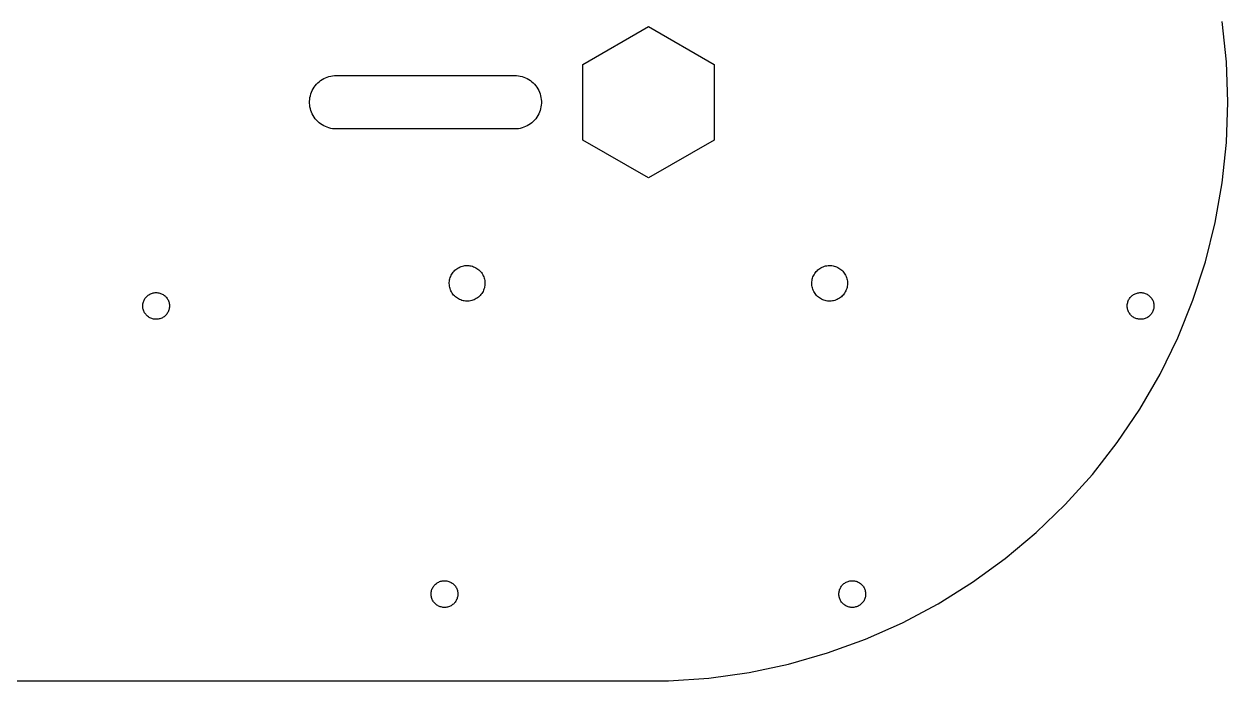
# Model space of a CAD drawing. Header units: metres. Extents: x -408 to 65, y -65 to 78.
# Drawn here: x -70 to 65, y -65 to 8.8 of the extents above; entities that cross this region are included whole.
import ezdxf

# ---------------------------------------------------------------- set-up
doc = ezdxf.new("R2010")
doc.units = ezdxf.units.M

msp = doc.modelspace()

# ---------------------------------------------------------------- linework, layer by layer
for p, q in [((-7.36121, 4.25), (0, 8.5)), ((0, 8.5), (7.36121, 4.25)), ((64.8417, 4.53416), (64.3674, 9.04625)), ((-7.36121, -4.25), (-7.36121, 4.25)), ((7.36121, 4.25), (7.36121, -4.25)), ((65, 0), (64.8417, 4.53416)), ((-36.4084, 2.64883), (-36.2202, 2.74063)), ((-36.2202, 2.74063), (-36.026, 2.81908)), ((-36.026, 2.81908), (-35.8269, 2.88377)), ((-35.8269, 2.88377), (-35.6237, 2.93443)), ((-35.6237, 2.93443), (-35.4175, 2.97079)), ((-35.4175, 2.97079), (-35.2093, 2.99269)), ((-35.2093, 2.99269), (-35, 3)), ((-35, 3), (-15, 3)), ((-15, 3), (-14.7907, 2.99269)), ((-14.7907, 2.99269), (-14.5825, 2.97079)), ((-14.5825, 2.97079), (-14.3763, 2.93443)), ((-14.3763, 2.93443), (-14.1731, 2.88377)), ((-14.1731, 2.88377), (-13.9739, 2.81908)), ((-13.9739, 2.81908), (-13.7798, 2.74063)), ((-13.7798, 2.74063), (-13.5916, 2.64883)), ((-37.6964, 1.31511), (-37.5981, 1.5)), ((-37.5981, 1.5), (-37.4871, 1.67757)), ((-37.4871, 1.67757), (-37.364, 1.84697)), ((-37.364, 1.84697), (-37.2294, 2.00739)), ((-37.2294, 2.00739), (-37.084, 2.158)), ((-37.084, 2.158), (-36.9284, 2.29813)), ((-36.9284, 2.29813), (-36.7634, 2.42705)), ((-36.7634, 2.42705), (-36.5898, 2.54414)), ((-36.5898, 2.54414), (-36.4084, 2.64883)), ((-13.5916, 2.64883), (-13.4102, 2.54414)), ((-13.4102, 2.54414), (-13.2366, 2.42705)), ((-13.2366, 2.42705), (-13.0716, 2.29813)), ((-13.0716, 2.29813), (-12.916, 2.158)), ((-12.916, 2.158), (-12.7706, 2.00739)), ((-12.7706, 2.00739), (-12.636, 1.84697)), ((-12.636, 1.84697), (-12.5129, 1.67757)), ((-12.5129, 1.67757), (-12.4019, 1.5)), ((-12.4019, 1.5), (-12.3036, 1.31511)), ((-37.9982, 0.10469), (-37.9836, 0.31358)), ((-37.9982, -0.10469), (-37.9982, 0.10469)), ((-37.9836, 0.31358), (-37.9544, 0.52094)), ((-37.9544, 0.52094), (-37.9109, 0.72575)), ((-37.9109, 0.72575), (-37.8532, 0.92705)), ((-37.8532, 0.92705), (-37.7815, 1.12381)), ((-37.7815, 1.12381), (-37.6964, 1.31511)), ((-12.3036, 1.31511), (-12.2184, 1.12381)), ((-12.2184, 1.12381), (-12.1468, 0.92705)), ((-12.1468, 0.92705), (-12.0891, 0.72575)), ((-12.0891, 0.72575), (-12.0456, 0.52094)), ((-12.0456, 0.52094), (-12.0164, 0.31358)), ((-12.0164, 0.31358), (-12.0018, 0.10469)), ((-12.0018, 0.10469), (-12.0018, -0.10469)), ((64.8417, -4.53416), (65, 0)), ((-37.9836, -0.31358), (-37.9982, -0.10469)), ((-37.9544, -0.52094), (-37.9836, -0.31358)), ((-37.9109, -0.72575), (-37.9544, -0.52094)), ((-37.8532, -0.92705), (-37.9109, -0.72575)), ((-37.7815, -1.12381), (-37.8532, -0.92705)), ((-37.6964, -1.31511), (-37.7815, -1.12381)), ((-37.5981, -1.5), (-37.6964, -1.31511)), ((-12.3036, -1.31511), (-12.4019, -1.5)), ((-12.2184, -1.12381), (-12.3036, -1.31511)), ((-12.1468, -0.92705), (-12.2184, -1.12381)), ((-12.0891, -0.72575), (-12.1468, -0.92705)), ((-12.0456, -0.52094), (-12.0891, -0.72575)), ((-12.0164, -0.31358), (-12.0456, -0.52094)), ((-12.0018, -0.10469), (-12.0164, -0.31358)), ((-37.4871, -1.67757), (-37.5981, -1.5)), ((-37.364, -1.84697), (-37.4871, -1.67757)), ((-37.2294, -2.00739), (-37.364, -1.84697)), ((-37.084, -2.158), (-37.2294, -2.00739)), ((-36.9284, -2.29813), (-37.084, -2.158)), ((-36.7634, -2.42705), (-36.9284, -2.29813)), ((-36.5898, -2.54414), (-36.7634, -2.42705)), ((-36.4084, -2.64883), (-36.5898, -2.54414)), ((-36.2202, -2.74063), (-36.4084, -2.64883)), ((-13.5916, -2.64883), (-13.7798, -2.74063)), ((-13.4102, -2.54414), (-13.5916, -2.64883)), ((-13.2366, -2.42705), (-13.4102, -2.54414)), ((-13.0716, -2.29813), (-13.2366, -2.42705)), ((-12.916, -2.158), (-13.0716, -2.29813)), ((-12.7706, -2.00739), (-12.916, -2.158)), ((-12.636, -1.84697), (-12.7706, -2.00739)), ((-12.5129, -1.67757), (-12.636, -1.84697)), ((-12.4019, -1.5), (-12.5129, -1.67757)), ((-36.026, -2.81908), (-36.2202, -2.74063)), ((-35.8269, -2.88377), (-36.026, -2.81908)), ((-35.6237, -2.93443), (-35.8269, -2.88377)), ((-35.4175, -2.97079), (-35.6237, -2.93443)), ((-35.2093, -2.99269), (-35.4175, -2.97079)), ((-35, -3), (-35.2093, -2.99269)), ((-15, -3), (-35, -3)), ((-14.7907, -2.99269), (-15, -3)), ((-14.5825, -2.97079), (-14.7907, -2.99269)), ((-14.3763, -2.93443), (-14.5825, -2.97079)), ((-14.1731, -2.88377), (-14.3763, -2.93443)), ((-13.9739, -2.81908), (-14.1731, -2.88377)), ((-13.7798, -2.74063), (-13.9739, -2.81908)), ((0, -8.5), (-7.36121, -4.25)), ((7.36121, -4.25), (0, -8.5)), ((64.3674, -9.04625), (64.8417, -4.53416)), ((63.5796, -13.5143), (64.3674, -9.04625)), ((62.482, -17.9164), (63.5796, -13.5143)), ((-21.792, -18.9653), (-21.6933, -18.8666)), ((-21.6933, -18.8666), (-21.588, -18.775)), ((-21.588, -18.775), (-21.4765, -18.691)), ((-21.4765, -18.691), (-21.3594, -18.615)), ((-21.3594, -18.615), (-21.2373, -18.5473)), ((-21.2373, -18.5473), (-21.1108, -18.4883)), ((-21.1108, -18.4883), (-20.9805, -18.4383)), ((-20.9805, -18.4383), (-20.847, -18.3975)), ((-20.847, -18.3975), (-20.7109, -18.3661)), ((-20.7109, -18.3661), (-20.573, -18.3442)), ((-20.573, -18.3442), (-20.434, -18.332)), ((-20.434, -18.332), (-20.2944, -18.3296)), ((-20.2944, -18.3296), (-20.155, -18.3369)), ((-20.155, -18.3369), (-20.0164, -18.3539)), ((-20.0164, -18.3539), (-19.8794, -18.3806)), ((-19.8794, -18.3806), (-19.7446, -18.4167)), ((-19.7446, -18.4167), (-19.6126, -18.4622)), ((-19.6126, -18.4622), (-19.4841, -18.5167)), ((-19.4841, -18.5167), (-19.3597, -18.5801)), ((-19.3597, -18.5801), (-19.24, -18.652)), ((-19.24, -18.652), (-19.1257, -18.732)), ((-19.1257, -18.732), (-19.0172, -18.8199)), ((-19.0172, -18.8199), (-18.9151, -18.9151)), ((18.9151, -18.9151), (19.0172, -18.8199)), ((19.0172, -18.8199), (19.1257, -18.732)), ((19.1257, -18.732), (19.24, -18.652)), ((19.24, -18.652), (19.3597, -18.5801)), ((19.3597, -18.5801), (19.4841, -18.5167)), ((19.4841, -18.5167), (19.6126, -18.4622)), ((19.6126, -18.4622), (19.7446, -18.4167)), ((19.7446, -18.4167), (19.8794, -18.3806)), ((19.8794, -18.3806), (20.0164, -18.3539)), ((20.0164, -18.3539), (20.155, -18.3369)), ((20.155, -18.3369), (20.2944, -18.3296)), ((20.2944, -18.3296), (20.434, -18.332)), ((20.434, -18.332), (20.573, -18.3442)), ((20.573, -18.3442), (20.7109, -18.3661)), ((20.7109, -18.3661), (20.847, -18.3975)), ((20.847, -18.3975), (20.9805, -18.4383)), ((20.9805, -18.4383), (21.1108, -18.4883)), ((21.1108, -18.4883), (21.2373, -18.5473)), ((21.2373, -18.5473), (21.3594, -18.615)), ((21.3594, -18.615), (21.4765, -18.691)), ((21.4765, -18.691), (21.588, -18.775)), ((21.588, -18.775), (21.6933, -18.8666)), ((21.6933, -18.8666), (21.792, -18.9653)), ((61.08, -22.2313), (62.482, -17.9164)), ((-22.329, -20.3642), (-22.3266, -20.2246)), ((-22.3266, -20.2246), (-22.3144, -20.0856)), ((-22.3144, -20.0856), (-22.2926, -19.9477)), ((-22.2926, -19.9477), (-22.2612, -19.8117)), ((-22.2612, -19.8117), (-22.2204, -19.6782)), ((-22.2204, -19.6782), (-22.1703, -19.5479)), ((-22.1703, -19.5479), (-22.1113, -19.4213)), ((-22.1113, -19.4213), (-22.0436, -19.2992)), ((-22.0436, -19.2992), (-21.9676, -19.1822)), ((-21.9676, -19.1822), (-21.8836, -19.0707)), ((-21.8836, -19.0707), (-21.792, -18.9653)), ((-18.9151, -18.9151), (-18.8199, -19.0172)), ((-18.8199, -19.0172), (-18.732, -19.1257)), ((-18.732, -19.1257), (-18.652, -19.24)), ((-18.652, -19.24), (-18.5801, -19.3597)), ((-18.5801, -19.3597), (-18.5167, -19.4841)), ((-18.5167, -19.4841), (-18.4622, -19.6126)), ((-18.4622, -19.6126), (-18.4167, -19.7446)), ((-18.4167, -19.7446), (-18.3806, -19.8794)), ((-18.3806, -19.8794), (-18.3539, -20.0164)), ((-18.3539, -20.0164), (-18.3369, -20.155)), ((-18.3369, -20.155), (-18.3296, -20.2944)), ((18.3296, -20.2944), (18.3369, -20.155)), ((18.3369, -20.155), (18.3539, -20.0164)), ((18.3539, -20.0164), (18.3806, -19.8794)), ((18.3806, -19.8794), (18.4167, -19.7446)), ((18.4167, -19.7446), (18.4622, -19.6126)), ((18.4622, -19.6126), (18.5167, -19.4841)), ((18.5167, -19.4841), (18.5801, -19.3597)), ((18.5801, -19.3597), (18.652, -19.24)), ((18.652, -19.24), (18.732, -19.1257)), ((18.732, -19.1257), (18.8199, -19.0172)), ((18.8199, -19.0172), (18.9151, -18.9151)), ((21.792, -18.9653), (21.8836, -19.0707)), ((21.8836, -19.0707), (21.9676, -19.1822)), ((21.9676, -19.1822), (22.0436, -19.2992)), ((22.0436, -19.2992), (22.1113, -19.4213)), ((22.1113, -19.4213), (22.1703, -19.5479)), ((22.1703, -19.5479), (22.2204, -19.6782)), ((22.2204, -19.6782), (22.2612, -19.8117)), ((22.2612, -19.8117), (22.2926, -19.9477)), ((22.2926, -19.9477), (22.3144, -20.0856)), ((22.3144, -20.0856), (22.3266, -20.2246)), ((22.3266, -20.2246), (22.329, -20.3642)), ((-56.1006, -21.6622), (-56.0143, -21.6029)), ((-56.0143, -21.6029), (-55.9241, -21.5498)), ((-55.9241, -21.5498), (-55.8304, -21.5031)), ((-55.8304, -21.5031), (-55.7336, -21.463)), ((-55.7336, -21.463), (-55.6343, -21.4298)), ((-55.6343, -21.4298), (-55.533, -21.4036)), ((-55.533, -21.4036), (-55.43, -21.3845)), ((-55.43, -21.3845), (-55.326, -21.3727)), ((-55.326, -21.3727), (-55.2214, -21.3681)), ((-55.2214, -21.3681), (-55.1167, -21.3708)), ((-55.1167, -21.3708), (-55.0125, -21.3809)), ((-55.0125, -21.3809), (-54.9093, -21.3981)), ((-54.9093, -21.3981), (-54.8075, -21.4226)), ((-54.8075, -21.4226), (-54.7076, -21.4541)), ((-54.7076, -21.4541), (-54.6102, -21.4924)), ((-54.6102, -21.4924), (-54.5157, -21.5375)), ((-54.5157, -21.5375), (-54.4246, -21.5891)), ((-54.4246, -21.5891), (-54.3373, -21.6469)), ((-22.3217, -20.5036), (-22.329, -20.3642)), ((-22.3047, -20.6422), (-22.3217, -20.5036)), ((-22.278, -20.7792), (-22.3047, -20.6422)), ((-22.2419, -20.9141), (-22.278, -20.7792)), ((-22.1965, -21.0461), (-22.2419, -20.9141)), ((-22.1419, -21.1745), (-22.1965, -21.0461)), ((-22.0786, -21.2989), (-22.1419, -21.1745)), ((-22.0067, -21.4186), (-22.0786, -21.2989)), ((-21.9266, -21.5329), (-22.0067, -21.4186)), ((-21.8387, -21.6414), (-21.9266, -21.5329)), ((-18.775, -21.588), (-18.8666, -21.6933)), ((-18.691, -21.4765), (-18.775, -21.588)), ((-18.615, -21.3594), (-18.691, -21.4765)), ((-18.5473, -21.2373), (-18.615, -21.3594)), ((-18.4883, -21.1108), (-18.5473, -21.2373)), ((-18.4383, -20.9805), (-18.4883, -21.1108)), ((-18.3975, -20.847), (-18.4383, -20.9805)), ((-18.3661, -20.7109), (-18.3975, -20.847)), ((-18.3442, -20.573), (-18.3661, -20.7109)), ((-18.332, -20.434), (-18.3442, -20.573)), ((-18.3296, -20.2944), (-18.332, -20.434)), ((18.332, -20.434), (18.3296, -20.2944)), ((18.3442, -20.573), (18.332, -20.434)), ((18.3661, -20.7109), (18.3442, -20.573)), ((18.3975, -20.847), (18.3661, -20.7109)), ((18.4383, -20.9805), (18.3975, -20.847)), ((18.4883, -21.1108), (18.4383, -20.9805)), ((18.5473, -21.2373), (18.4883, -21.1108)), ((18.615, -21.3594), (18.5473, -21.2373)), ((18.691, -21.4765), (18.615, -21.3594)), ((18.775, -21.588), (18.691, -21.4765)), ((18.8666, -21.6933), (18.775, -21.588)), ((21.9266, -21.5329), (21.8387, -21.6414)), ((22.0067, -21.4186), (21.9266, -21.5329)), ((22.0786, -21.2989), (22.0067, -21.4186)), ((22.1419, -21.1745), (22.0786, -21.2989)), ((22.1965, -21.0461), (22.1419, -21.1745)), ((22.2419, -20.9141), (22.1965, -21.0461)), ((22.278, -20.7792), (22.2419, -20.9141)), ((22.3047, -20.6422), (22.278, -20.7792)), ((22.3217, -20.5036), (22.3047, -20.6422)), ((22.329, -20.3642), (22.3217, -20.5036)), ((54.3373, -21.6469), (54.4246, -21.5891)), ((54.4246, -21.5891), (54.5157, -21.5375)), ((54.5157, -21.5375), (54.6102, -21.4924)), ((54.6102, -21.4924), (54.7076, -21.4541)), ((54.7076, -21.4541), (54.8075, -21.4226)), ((54.8075, -21.4226), (54.9093, -21.3981)), ((54.9093, -21.3981), (55.0125, -21.3809)), ((55.0125, -21.3809), (55.1167, -21.3708)), ((55.1167, -21.3708), (55.2214, -21.3681)), ((55.2214, -21.3681), (55.326, -21.3727)), ((55.326, -21.3727), (55.43, -21.3845)), ((55.43, -21.3845), (55.533, -21.4036)), ((55.533, -21.4036), (55.6343, -21.4298)), ((55.6343, -21.4298), (55.7336, -21.463)), ((55.7336, -21.463), (55.8304, -21.5031)), ((55.8304, -21.5031), (55.9241, -21.5498)), ((55.9241, -21.5498), (56.0143, -21.6029)), ((56.0143, -21.6029), (56.1006, -21.6622)), ((-56.7078, -22.8288), (-56.7014, -22.7243)), ((-56.7069, -22.9335), (-56.7078, -22.8288)), ((-56.6987, -23.0378), (-56.7069, -22.9335)), ((-56.7014, -22.7243), (-56.6877, -22.6205)), ((-56.6877, -22.6205), (-56.6669, -22.5179)), ((-56.6669, -22.5179), (-56.6389, -22.417)), ((-56.6389, -22.417), (-56.6039, -22.3183)), ((-56.6039, -22.3183), (-56.5622, -22.2223)), ((-56.5622, -22.2223), (-56.5139, -22.1294)), ((-56.5139, -22.1294), (-56.4592, -22.0401)), ((-56.4592, -22.0401), (-56.3983, -21.9549)), ((-56.3983, -21.9549), (-56.3318, -21.8741)), ((-56.3318, -21.8741), (-56.2597, -21.7982)), ((-56.2597, -21.7982), (-56.1825, -21.7274)), ((-56.1825, -21.7274), (-56.1006, -21.6622)), ((-54.3373, -21.6469), (-54.2542, -21.7106)), ((-54.2542, -21.7106), (-54.1758, -21.78)), ((-54.1758, -21.78), (-54.1024, -21.8546)), ((-54.1024, -21.8546), (-54.0344, -21.9343)), ((-54.0344, -21.9343), (-53.9721, -22.0184)), ((-53.9721, -22.0184), (-53.9159, -22.1067)), ((-53.9159, -22.1067), (-53.8659, -22.1987)), ((-53.8659, -22.1987), (-53.8225, -22.294)), ((-53.8225, -22.294), (-53.7858, -22.3921)), ((-53.7858, -22.3921), (-53.7561, -22.4925)), ((-53.7561, -22.4925), (-53.7334, -22.5947)), ((-53.7334, -22.5947), (-53.718, -22.6982)), ((-53.718, -22.6982), (-53.7097, -22.8026)), ((-53.7088, -22.9073), (-53.7152, -23.0118)), ((-53.7097, -22.8026), (-53.7088, -22.9073)), ((-21.7435, -21.7435), (-21.8387, -21.6414)), ((-21.6414, -21.8387), (-21.7435, -21.7435)), ((-21.5329, -21.9266), (-21.6414, -21.8387)), ((-21.4186, -22.0067), (-21.5329, -21.9266)), ((-21.2989, -22.0786), (-21.4186, -22.0067)), ((-21.1745, -22.1419), (-21.2989, -22.0786)), ((-21.0461, -22.1965), (-21.1745, -22.1419)), ((-20.9141, -22.2419), (-21.0461, -22.1965)), ((-20.7792, -22.278), (-20.9141, -22.2419)), ((-20.6422, -22.3047), (-20.7792, -22.278)), ((-20.5036, -22.3217), (-20.6422, -22.3047)), ((-20.3642, -22.329), (-20.5036, -22.3217)), ((-20.2246, -22.3266), (-20.3642, -22.329)), ((-20.0856, -22.3144), (-20.2246, -22.3266)), ((-19.9477, -22.2926), (-20.0856, -22.3144)), ((-19.8117, -22.2612), (-19.9477, -22.2926)), ((-19.6782, -22.2204), (-19.8117, -22.2612)), ((-19.5479, -22.1703), (-19.6782, -22.2204)), ((-19.4213, -22.1113), (-19.5479, -22.1703)), ((-19.2992, -22.0436), (-19.4213, -22.1113)), ((-19.1822, -21.9676), (-19.2992, -22.0436)), ((-19.0707, -21.8836), (-19.1822, -21.9676)), ((-18.9653, -21.792), (-19.0707, -21.8836)), ((-18.8666, -21.6933), (-18.9653, -21.792)), ((18.9653, -21.792), (18.8666, -21.6933)), ((19.0707, -21.8836), (18.9653, -21.792)), ((19.1822, -21.9676), (19.0707, -21.8836)), ((19.2992, -22.0436), (19.1822, -21.9676)), ((19.4213, -22.1113), (19.2992, -22.0436)), ((19.5479, -22.1703), (19.4213, -22.1113)), ((19.6782, -22.2204), (19.5479, -22.1703)), ((19.8117, -22.2612), (19.6782, -22.2204)), ((19.9477, -22.2926), (19.8117, -22.2612)), ((20.0856, -22.3144), (19.9477, -22.2926)), ((20.2246, -22.3266), (20.0856, -22.3144)), ((20.3642, -22.329), (20.2246, -22.3266)), ((20.5036, -22.3217), (20.3642, -22.329)), ((20.6422, -22.3047), (20.5036, -22.3217)), ((20.7792, -22.278), (20.6422, -22.3047)), ((20.9141, -22.2419), (20.7792, -22.278)), ((21.0461, -22.1965), (20.9141, -22.2419)), ((21.1745, -22.1419), (21.0461, -22.1965)), ((21.2989, -22.0786), (21.1745, -22.1419)), ((21.4186, -22.0067), (21.2989, -22.0786)), ((21.5329, -21.9266), (21.4186, -22.0067)), ((21.6414, -21.8387), (21.5329, -21.9266)), ((21.7435, -21.7435), (21.6414, -21.8387)), ((21.8387, -21.6414), (21.7435, -21.7435)), ((53.7088, -22.9073), (53.7097, -22.8026)), ((53.7152, -23.0118), (53.7088, -22.9073)), ((53.7097, -22.8026), (53.718, -22.6982)), ((53.718, -22.6982), (53.7334, -22.5947)), ((53.7334, -22.5947), (53.7561, -22.4925)), ((53.7561, -22.4925), (53.7858, -22.3921)), ((53.7858, -22.3921), (53.8225, -22.294)), ((53.8225, -22.294), (53.8659, -22.1987)), ((53.8659, -22.1987), (53.9159, -22.1067)), ((53.9159, -22.1067), (53.9721, -22.0184)), ((53.9721, -22.0184), (54.0344, -21.9343)), ((54.0344, -21.9343), (54.1024, -21.8546)), ((54.1024, -21.8546), (54.1758, -21.78)), ((54.1758, -21.78), (54.2542, -21.7106)), ((54.2542, -21.7106), (54.3373, -21.6469)), ((56.1006, -21.6622), (56.1825, -21.7274)), ((56.1825, -21.7274), (56.2597, -21.7982)), ((56.2597, -21.7982), (56.3318, -21.8741)), ((56.3318, -21.8741), (56.3983, -21.9549)), ((56.3983, -21.9549), (56.4592, -22.0401)), ((56.4592, -22.0401), (56.5139, -22.1294)), ((56.5139, -22.1294), (56.5622, -22.2223)), ((56.5622, -22.2223), (56.6039, -22.3183)), ((56.6039, -22.3183), (56.6389, -22.417)), ((56.6389, -22.417), (56.6669, -22.5179)), ((56.6669, -22.5179), (56.6877, -22.6205)), ((56.6877, -22.6205), (56.7014, -22.7243)), ((56.7069, -22.9335), (56.6987, -23.0378)), ((56.7014, -22.7243), (56.7078, -22.8288)), ((56.7078, -22.8288), (56.7069, -22.9335)), ((59.3804, -26.4379), (61.08, -22.2313)), ((-56.6832, -23.1414), (-56.6987, -23.0378)), ((-56.6605, -23.2436), (-56.6832, -23.1414)), ((-56.6308, -23.344), (-56.6605, -23.2436)), ((-56.5941, -23.4421), (-56.6308, -23.344)), ((-56.5507, -23.5373), (-56.5941, -23.4421)), ((-56.5008, -23.6293), (-56.5507, -23.5373)), ((-56.4445, -23.7176), (-56.5008, -23.6293)), ((-56.3822, -23.8018), (-56.4445, -23.7176)), ((-56.3142, -23.8814), (-56.3822, -23.8018)), ((-56.2408, -23.9561), (-56.3142, -23.8814)), ((-56.1624, -24.0255), (-56.2408, -23.9561)), ((-56.0794, -24.0892), (-56.1624, -24.0255)), ((-55.9921, -24.147), (-56.0794, -24.0892)), ((-55.9009, -24.1985), (-55.9921, -24.147)), ((-55.8064, -24.2436), (-55.9009, -24.1985)), ((-55.709, -24.282), (-55.8064, -24.2436)), ((-55.6092, -24.3135), (-55.709, -24.282)), ((-54.683, -24.273), (-54.7823, -24.3063)), ((-54.5863, -24.233), (-54.683, -24.273)), ((-54.4926, -24.1862), (-54.5863, -24.233)), ((-54.4024, -24.1331), (-54.4926, -24.1862)), ((-54.3161, -24.0738), (-54.4024, -24.1331)), ((-54.2341, -24.0086), (-54.3161, -24.0738)), ((-54.157, -23.9379), (-54.2341, -24.0086)), ((-54.0849, -23.862), (-54.157, -23.9379)), ((-54.0183, -23.7812), (-54.0849, -23.862)), ((-53.9575, -23.6959), (-54.0183, -23.7812)), ((-53.9028, -23.6067), (-53.9575, -23.6959)), ((-53.8544, -23.5138), (-53.9028, -23.6067)), ((-53.8127, -23.4178), (-53.8544, -23.5138)), ((-53.7777, -23.3191), (-53.8127, -23.4178)), ((-53.7498, -23.2182), (-53.7777, -23.3191)), ((-53.7289, -23.1156), (-53.7498, -23.2182)), ((-53.7152, -23.0118), (-53.7289, -23.1156)), ((53.7289, -23.1156), (53.7152, -23.0118)), ((53.7498, -23.2182), (53.7289, -23.1156)), ((53.7777, -23.3191), (53.7498, -23.2182)), ((53.8127, -23.4178), (53.7777, -23.3191)), ((53.8544, -23.5138), (53.8127, -23.4178)), ((53.9028, -23.6067), (53.8544, -23.5138)), ((53.9575, -23.6959), (53.9028, -23.6067)), ((54.0183, -23.7812), (53.9575, -23.6959)), ((54.0849, -23.862), (54.0183, -23.7812)), ((54.157, -23.9379), (54.0849, -23.862)), ((54.2341, -24.0086), (54.157, -23.9379)), ((54.3161, -24.0738), (54.2341, -24.0086)), ((54.4024, -24.1331), (54.3161, -24.0738)), ((54.4926, -24.1862), (54.4024, -24.1331)), ((54.5863, -24.233), (54.4926, -24.1862)), ((54.683, -24.273), (54.5863, -24.233)), ((54.7823, -24.3063), (54.683, -24.273)), ((55.709, -24.282), (55.6092, -24.3135)), ((55.8064, -24.2436), (55.709, -24.282)), ((55.9009, -24.1985), (55.8064, -24.2436)), ((55.9921, -24.147), (55.9009, -24.1985)), ((56.0794, -24.0892), (55.9921, -24.147)), ((56.1624, -24.0255), (56.0794, -24.0892)), ((56.2408, -23.9561), (56.1624, -24.0255)), ((56.3142, -23.8814), (56.2408, -23.9561)), ((56.3822, -23.8018), (56.3142, -23.8814)), ((56.4445, -23.7176), (56.3822, -23.8018)), ((56.5008, -23.6293), (56.4445, -23.7176)), ((56.5507, -23.5373), (56.5008, -23.6293)), ((56.5941, -23.4421), (56.5507, -23.5373)), ((56.6308, -23.344), (56.5941, -23.4421)), ((56.6605, -23.2436), (56.6308, -23.344)), ((56.6832, -23.1414), (56.6605, -23.2436)), ((56.6987, -23.0378), (56.6832, -23.1414)), ((-55.5074, -24.3379), (-55.6092, -24.3135)), ((-55.4041, -24.3552), (-55.5074, -24.3379)), ((-55.2999, -24.3652), (-55.4041, -24.3552)), ((-55.1952, -24.368), (-55.2999, -24.3652)), ((-55.0906, -24.3634), (-55.1952, -24.368)), ((-54.9866, -24.3515), (-55.0906, -24.3634)), ((-54.8837, -24.3325), (-54.9866, -24.3515)), ((-54.7823, -24.3063), (-54.8837, -24.3325)), ((54.8837, -24.3325), (54.7823, -24.3063)), ((54.9866, -24.3515), (54.8837, -24.3325)), ((55.0906, -24.3634), (54.9866, -24.3515)), ((55.1952, -24.368), (55.0906, -24.3634)), ((55.2999, -24.3652), (55.1952, -24.368)), ((55.4041, -24.3552), (55.2999, -24.3652)), ((55.5074, -24.3379), (55.4041, -24.3552)), ((55.6092, -24.3135), (55.5074, -24.3379)), ((57.3916, -30.5156), (59.3804, -26.4379)), ((55.1231, -34.4447), (57.3916, -30.5156)), ((52.5861, -38.206), (55.1231, -34.4447)), ((49.7929, -41.7812), (52.5861, -38.206)), ((46.7571, -45.1528), (49.7929, -41.7812)), ((43.4935, -48.3044), (46.7571, -45.1528)), ((40.018, -51.2207), (43.4935, -48.3044)), ((36.3475, -53.8874), (40.018, -51.2207)), ((-23.7812, -54.0183), (-23.6959, -53.9575)), ((-23.6959, -53.9575), (-23.6067, -53.9028)), ((-23.6067, -53.9028), (-23.5138, -53.8544)), ((-23.5138, -53.8544), (-23.4178, -53.8127)), ((-23.4178, -53.8127), (-23.3191, -53.7777)), ((-23.3191, -53.7777), (-23.2182, -53.7498)), ((-23.2182, -53.7498), (-23.1156, -53.7289)), ((-23.1156, -53.7289), (-23.0118, -53.7152)), ((-23.0118, -53.7152), (-22.9073, -53.7088)), ((-22.9073, -53.7088), (-22.8026, -53.7097)), ((-22.8026, -53.7097), (-22.6982, -53.718)), ((-22.6982, -53.718), (-22.5947, -53.7334)), ((-22.5947, -53.7334), (-22.4925, -53.7561)), ((-22.4925, -53.7561), (-22.3921, -53.7858)), ((-22.3921, -53.7858), (-22.294, -53.8225)), ((-22.294, -53.8225), (-22.1987, -53.8659)), ((-22.1987, -53.8659), (-22.1067, -53.9159)), ((-22.1067, -53.9159), (-22.0184, -53.9721)), ((-22.0184, -53.9721), (-21.9343, -54.0344)), ((21.9343, -54.0344), (22.0184, -53.9721)), ((22.0184, -53.9721), (22.1067, -53.9159)), ((22.1067, -53.9159), (22.1987, -53.8659)), ((22.1987, -53.8659), (22.294, -53.8225)), ((22.294, -53.8225), (22.3921, -53.7858)), ((22.3921, -53.7858), (22.4925, -53.7561)), ((22.4925, -53.7561), (22.5947, -53.7334)), ((22.5947, -53.7334), (22.6982, -53.718)), ((22.6982, -53.718), (22.8026, -53.7097)), ((22.8026, -53.7097), (22.9073, -53.7088)), ((22.9073, -53.7088), (23.0118, -53.7152)), ((23.0118, -53.7152), (23.1156, -53.7289)), ((23.1156, -53.7289), (23.2182, -53.7498)), ((23.2182, -53.7498), (23.3191, -53.7777)), ((23.3191, -53.7777), (23.4178, -53.8127)), ((23.4178, -53.8127), (23.5138, -53.8544)), ((23.5138, -53.8544), (23.6067, -53.9028)), ((23.6067, -53.9028), (23.6959, -53.9575)), ((23.6959, -53.9575), (23.7812, -54.0183)), ((32.5, -56.2916), (36.3475, -53.8874)), ((-24.368, -55.1952), (-24.3634, -55.0906)), ((-24.3652, -55.2999), (-24.368, -55.1952)), ((-24.3552, -55.4041), (-24.3652, -55.2999)), ((-24.3634, -55.0906), (-24.3515, -54.9866)), ((-24.3515, -54.9866), (-24.3325, -54.8837)), ((-24.3325, -54.8837), (-24.3063, -54.7823)), ((-24.3063, -54.7823), (-24.273, -54.683)), ((-24.273, -54.683), (-24.233, -54.5863)), ((-24.233, -54.5863), (-24.1862, -54.4926)), ((-24.1862, -54.4926), (-24.1331, -54.4024)), ((-24.1331, -54.4024), (-24.0738, -54.3161)), ((-24.0738, -54.3161), (-24.0086, -54.2341)), ((-24.0086, -54.2341), (-23.9379, -54.157)), ((-23.9379, -54.157), (-23.862, -54.0849)), ((-23.862, -54.0849), (-23.7812, -54.0183)), ((-21.9343, -54.0344), (-21.8546, -54.1024)), ((-21.8546, -54.1024), (-21.78, -54.1758)), ((-21.78, -54.1758), (-21.7106, -54.2542)), ((-21.7106, -54.2542), (-21.6469, -54.3373)), ((-21.6469, -54.3373), (-21.5891, -54.4246)), ((-21.5891, -54.4246), (-21.5375, -54.5157)), ((-21.5375, -54.5157), (-21.4924, -54.6102)), ((-21.4924, -54.6102), (-21.4541, -54.7076)), ((-21.4541, -54.7076), (-21.4226, -54.8075)), ((-21.4226, -54.8075), (-21.3981, -54.9093)), ((-21.3981, -54.9093), (-21.3809, -55.0125)), ((-21.3727, -55.326), (-21.3845, -55.43)), ((-21.3809, -55.0125), (-21.3708, -55.1167)), ((-21.3681, -55.2214), (-21.3727, -55.326)), ((-21.3708, -55.1167), (-21.3681, -55.2214)), ((21.3681, -55.2214), (21.3708, -55.1167)), ((21.3727, -55.326), (21.3681, -55.2214)), ((21.3708, -55.1167), (21.3809, -55.0125)), ((21.3845, -55.43), (21.3727, -55.326)), ((21.3809, -55.0125), (21.3981, -54.9093)), ((21.3981, -54.9093), (21.4226, -54.8075)), ((21.4226, -54.8075), (21.4541, -54.7076)), ((21.4541, -54.7076), (21.4924, -54.6102)), ((21.4924, -54.6102), (21.5375, -54.5157)), ((21.5375, -54.5157), (21.5891, -54.4246)), ((21.5891, -54.4246), (21.6469, -54.3373)), ((21.6469, -54.3373), (21.7106, -54.2542)), ((21.7106, -54.2542), (21.78, -54.1758)), ((21.78, -54.1758), (21.8546, -54.1024)), ((21.8546, -54.1024), (21.9343, -54.0344)), ((23.7812, -54.0183), (23.862, -54.0849)), ((23.862, -54.0849), (23.9379, -54.157)), ((23.9379, -54.157), (24.0086, -54.2341)), ((24.0086, -54.2341), (24.0738, -54.3161)), ((24.0738, -54.3161), (24.1331, -54.4024)), ((24.1331, -54.4024), (24.1862, -54.4926)), ((24.1862, -54.4926), (24.233, -54.5863)), ((24.233, -54.5863), (24.273, -54.683)), ((24.273, -54.683), (24.3063, -54.7823)), ((24.3063, -54.7823), (24.3325, -54.8837)), ((24.3325, -54.8837), (24.3515, -54.9866)), ((24.3515, -54.9866), (24.3634, -55.0906)), ((24.3652, -55.2999), (24.3552, -55.4041)), ((24.3634, -55.0906), (24.368, -55.1952)), ((24.368, -55.1952), (24.3652, -55.2999)), ((-24.3379, -55.5074), (-24.3552, -55.4041)), ((-24.3135, -55.6092), (-24.3379, -55.5074)), ((-24.282, -55.709), (-24.3135, -55.6092)), ((-24.2436, -55.8064), (-24.282, -55.709)), ((-24.1985, -55.9009), (-24.2436, -55.8064)), ((-24.147, -55.9921), (-24.1985, -55.9009)), ((-24.0892, -56.0794), (-24.147, -55.9921)), ((-24.0255, -56.1624), (-24.0892, -56.0794)), ((-23.9561, -56.2408), (-24.0255, -56.1624)), ((-23.8814, -56.3142), (-23.9561, -56.2408)), ((-23.8018, -56.3822), (-23.8814, -56.3142)), ((-23.7176, -56.4445), (-23.8018, -56.3822)), ((-23.6293, -56.5008), (-23.7176, -56.4445)), ((-23.5373, -56.5507), (-23.6293, -56.5008)), ((-23.4421, -56.5941), (-23.5373, -56.5507)), ((-23.344, -56.6308), (-23.4421, -56.5941)), ((-23.2436, -56.6605), (-23.344, -56.6308)), ((-23.1414, -56.6832), (-23.2436, -56.6605)), ((-23.0378, -56.6987), (-23.1414, -56.6832)), ((-22.9335, -56.7069), (-23.0378, -56.6987)), ((-22.8288, -56.7078), (-22.9335, -56.7069)), ((-22.7243, -56.7014), (-22.8288, -56.7078)), ((-22.6205, -56.6877), (-22.7243, -56.7014)), ((-22.5179, -56.6669), (-22.6205, -56.6877)), ((-22.417, -56.6389), (-22.5179, -56.6669)), ((-22.3183, -56.6039), (-22.417, -56.6389)), ((-22.2223, -56.5622), (-22.3183, -56.6039)), ((-22.1294, -56.5139), (-22.2223, -56.5622)), ((-22.0401, -56.4592), (-22.1294, -56.5139)), ((-21.9549, -56.3983), (-22.0401, -56.4592)), ((-21.8741, -56.3318), (-21.9549, -56.3983)), ((-21.7982, -56.2597), (-21.8741, -56.3318)), ((-21.7274, -56.1825), (-21.7982, -56.2597)), ((-21.6622, -56.1006), (-21.7274, -56.1825)), ((-21.6029, -56.0143), (-21.6622, -56.1006)), ((-21.5498, -55.9241), (-21.6029, -56.0143)), ((-21.5031, -55.8304), (-21.5498, -55.9241)), ((-21.463, -55.7336), (-21.5031, -55.8304)), ((-21.4298, -55.6343), (-21.463, -55.7336)), ((-21.4036, -55.533), (-21.4298, -55.6343)), ((-21.3845, -55.43), (-21.4036, -55.533)), ((21.4036, -55.533), (21.3845, -55.43)), ((21.4298, -55.6343), (21.4036, -55.533)), ((21.463, -55.7336), (21.4298, -55.6343)), ((21.5031, -55.8304), (21.463, -55.7336)), ((21.5498, -55.9241), (21.5031, -55.8304)), ((21.6029, -56.0143), (21.5498, -55.9241)), ((21.6622, -56.1006), (21.6029, -56.0143)), ((21.7274, -56.1825), (21.6622, -56.1006)), ((21.7982, -56.2597), (21.7274, -56.1825)), ((21.8741, -56.3318), (21.7982, -56.2597)), ((21.9549, -56.3983), (21.8741, -56.3318)), ((22.0401, -56.4592), (21.9549, -56.3983)), ((22.1294, -56.5139), (22.0401, -56.4592)), ((22.2223, -56.5622), (22.1294, -56.5139)), ((22.3183, -56.6039), (22.2223, -56.5622)), ((22.417, -56.6389), (22.3183, -56.6039)), ((22.5179, -56.6669), (22.417, -56.6389)), ((22.6205, -56.6877), (22.5179, -56.6669)), ((22.7243, -56.7014), (22.6205, -56.6877)), ((22.8288, -56.7078), (22.7243, -56.7014)), ((22.9335, -56.7069), (22.8288, -56.7078)), ((23.0378, -56.6987), (22.9335, -56.7069)), ((23.1414, -56.6832), (23.0378, -56.6987)), ((23.2436, -56.6605), (23.1414, -56.6832)), ((23.344, -56.6308), (23.2436, -56.6605)), ((23.4421, -56.5941), (23.344, -56.6308)), ((23.5373, -56.5507), (23.4421, -56.5941)), ((23.6293, -56.5008), (23.5373, -56.5507)), ((23.7176, -56.4445), (23.6293, -56.5008)), ((23.8018, -56.3822), (23.7176, -56.4445)), ((23.8814, -56.3142), (23.8018, -56.3822)), ((23.9561, -56.2408), (23.8814, -56.3142)), ((24.0255, -56.1624), (23.9561, -56.2408)), ((24.0892, -56.0794), (24.0255, -56.1624)), ((24.147, -55.9921), (24.0892, -56.0794)), ((24.1985, -55.9009), (24.147, -55.9921)), ((24.2436, -55.8064), (24.1985, -55.9009)), ((24.282, -55.709), (24.2436, -55.8064)), ((24.3135, -55.6092), (24.282, -55.709)), ((24.3379, -55.5074), (24.3135, -55.6092)), ((24.3552, -55.4041), (24.3379, -55.5074)), ((28.4941, -58.4216), (32.5, -56.2916)), ((24.3494, -60.2669), (28.4941, -58.4216)), ((20.0861, -61.8187), (24.3494, -60.2669)), ((15.7249, -63.0692), (20.0861, -61.8187)), ((11.2871, -64.0125), (15.7249, -63.0692)), ((2.26846, -64.9604), (6.79434, -64.6439)), ((6.79434, -64.6439), (11.2871, -64.0125)), ((-345.268, -64.9604), (2.26846, -64.9604))]:
    msp.add_line(p, q)

doc.saveas('drawing.dxf')
